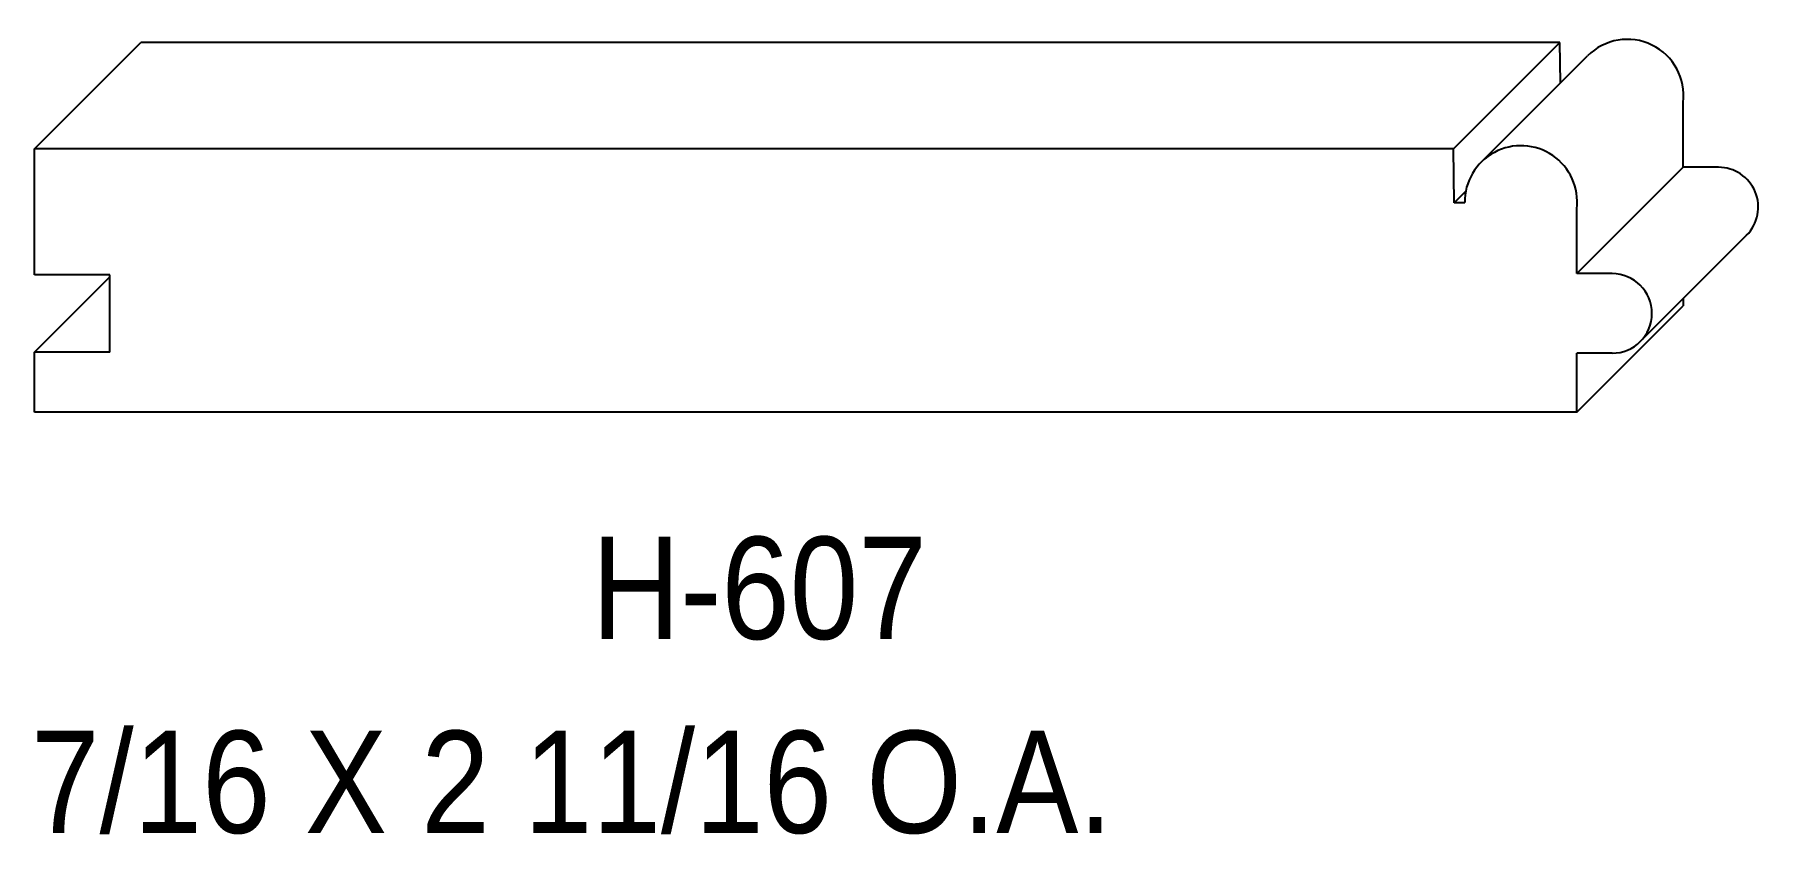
# Model space of a CAD drawing. Extents: x 90.27 to 93.14, y 159.37 to 160.7.
import ezdxf

# ---------------------------------------------------------------- set-up
doc = ezdxf.new("R2010")
doc.units = 0
doc.header["$LTSCALE"] = 5
doc.layers.add('PROFILE', color=7, linetype='CONTINUOUS')
doc.styles.add('TXT', font='TXT', dxfattribs={"height": 3.5})

msp = doc.modelspace()

# ---------------------------------------------------------------- linework, layer by layer
at = {"layer": 'PROFILE', "color": 1, "linetype": 'CONTINUOUS'}
for p, q in [((90.2711, 160.5128), (90.4478, 160.6895)), ((92.8047, 160.6895), (90.4478, 160.6895)), ((92.6279, 160.5128), (92.8047, 160.6895)), ((92.8058, 160.6225), (92.8047, 160.6895)), ((92.6742, 160.4909), (92.8509, 160.6676)), ((93.0097, 160.4824), (93.0097, 160.5903)), ((92.6279, 160.5128), (90.2711, 160.5128)), ((90.2711, 160.3039), (90.2711, 160.5128)), ((92.6295, 160.4236), (92.6279, 160.5128)), ((92.8329, 160.3057), (93.0097, 160.4824)), ((93.0683, 160.4824), (93.0097, 160.4824)), ((92.6295, 160.4236), (92.6485, 160.4427)), ((92.6468, 160.4236), (92.6295, 160.4236)), ((92.8329, 160.3057), (92.8329, 160.4136)), ((92.9384, 160.1928), (93.1151, 160.3696)), ((90.3964, 160.3039), (90.2711, 160.3039)), ((90.2711, 160.1753), (90.3964, 160.3005)), ((90.3964, 160.1753), (90.3964, 160.3039)), ((92.8916, 160.3057), (92.8329, 160.3057)), ((92.8329, 160.0754), (93.0097, 160.2521)), ((93.0097, 160.2641), (93.0097, 160.2521)), ((90.3964, 160.1753), (90.2711, 160.1753)), ((90.2711, 160.0754), (90.2711, 160.1753)), ((92.8916, 160.1735), (92.8329, 160.1735)), ((92.8329, 160.0754), (92.8329, 160.1735)), ((92.8329, 160.0754), (90.2711, 160.0754))]:
    msp.add_line(p, q, dxfattribs=at)
for centre, major_axis, start_param, end_param in [((92.9169, 160.6016), (0, 0.0934), -1.691738, 0.785398), ((92.7402, 160.4249), (0, 0.0934), -1.691738, -4.69913), ((93.0683, 160.4163), (0.0661, 0), -0.785398, 1.570796), ((92.8916, 160.2396), (0.0661, 0), -1.570796, 1.570796)]:
    msp.add_ellipse(centre, major_axis=major_axis, ratio=1, start_param=start_param, end_param=end_param, dxfattribs=at)

# ---------------------------------------------------------------- texts
at = {"layer": 'PROFILE', "color": 1, "linetype": 'CONTINUOUS', "style": 'TXT', "width": 0.9}
for s, height, p in [('H-607', 0.16996, (91.1961, 159.6985)), ('7/16 X 2 11/16 O.A.', 0.169956, (90.2652, 159.3762))]:
    msp.add_text(s, height=height, dxfattribs=at).set_placement(p)

doc.saveas('drawing.dxf')
